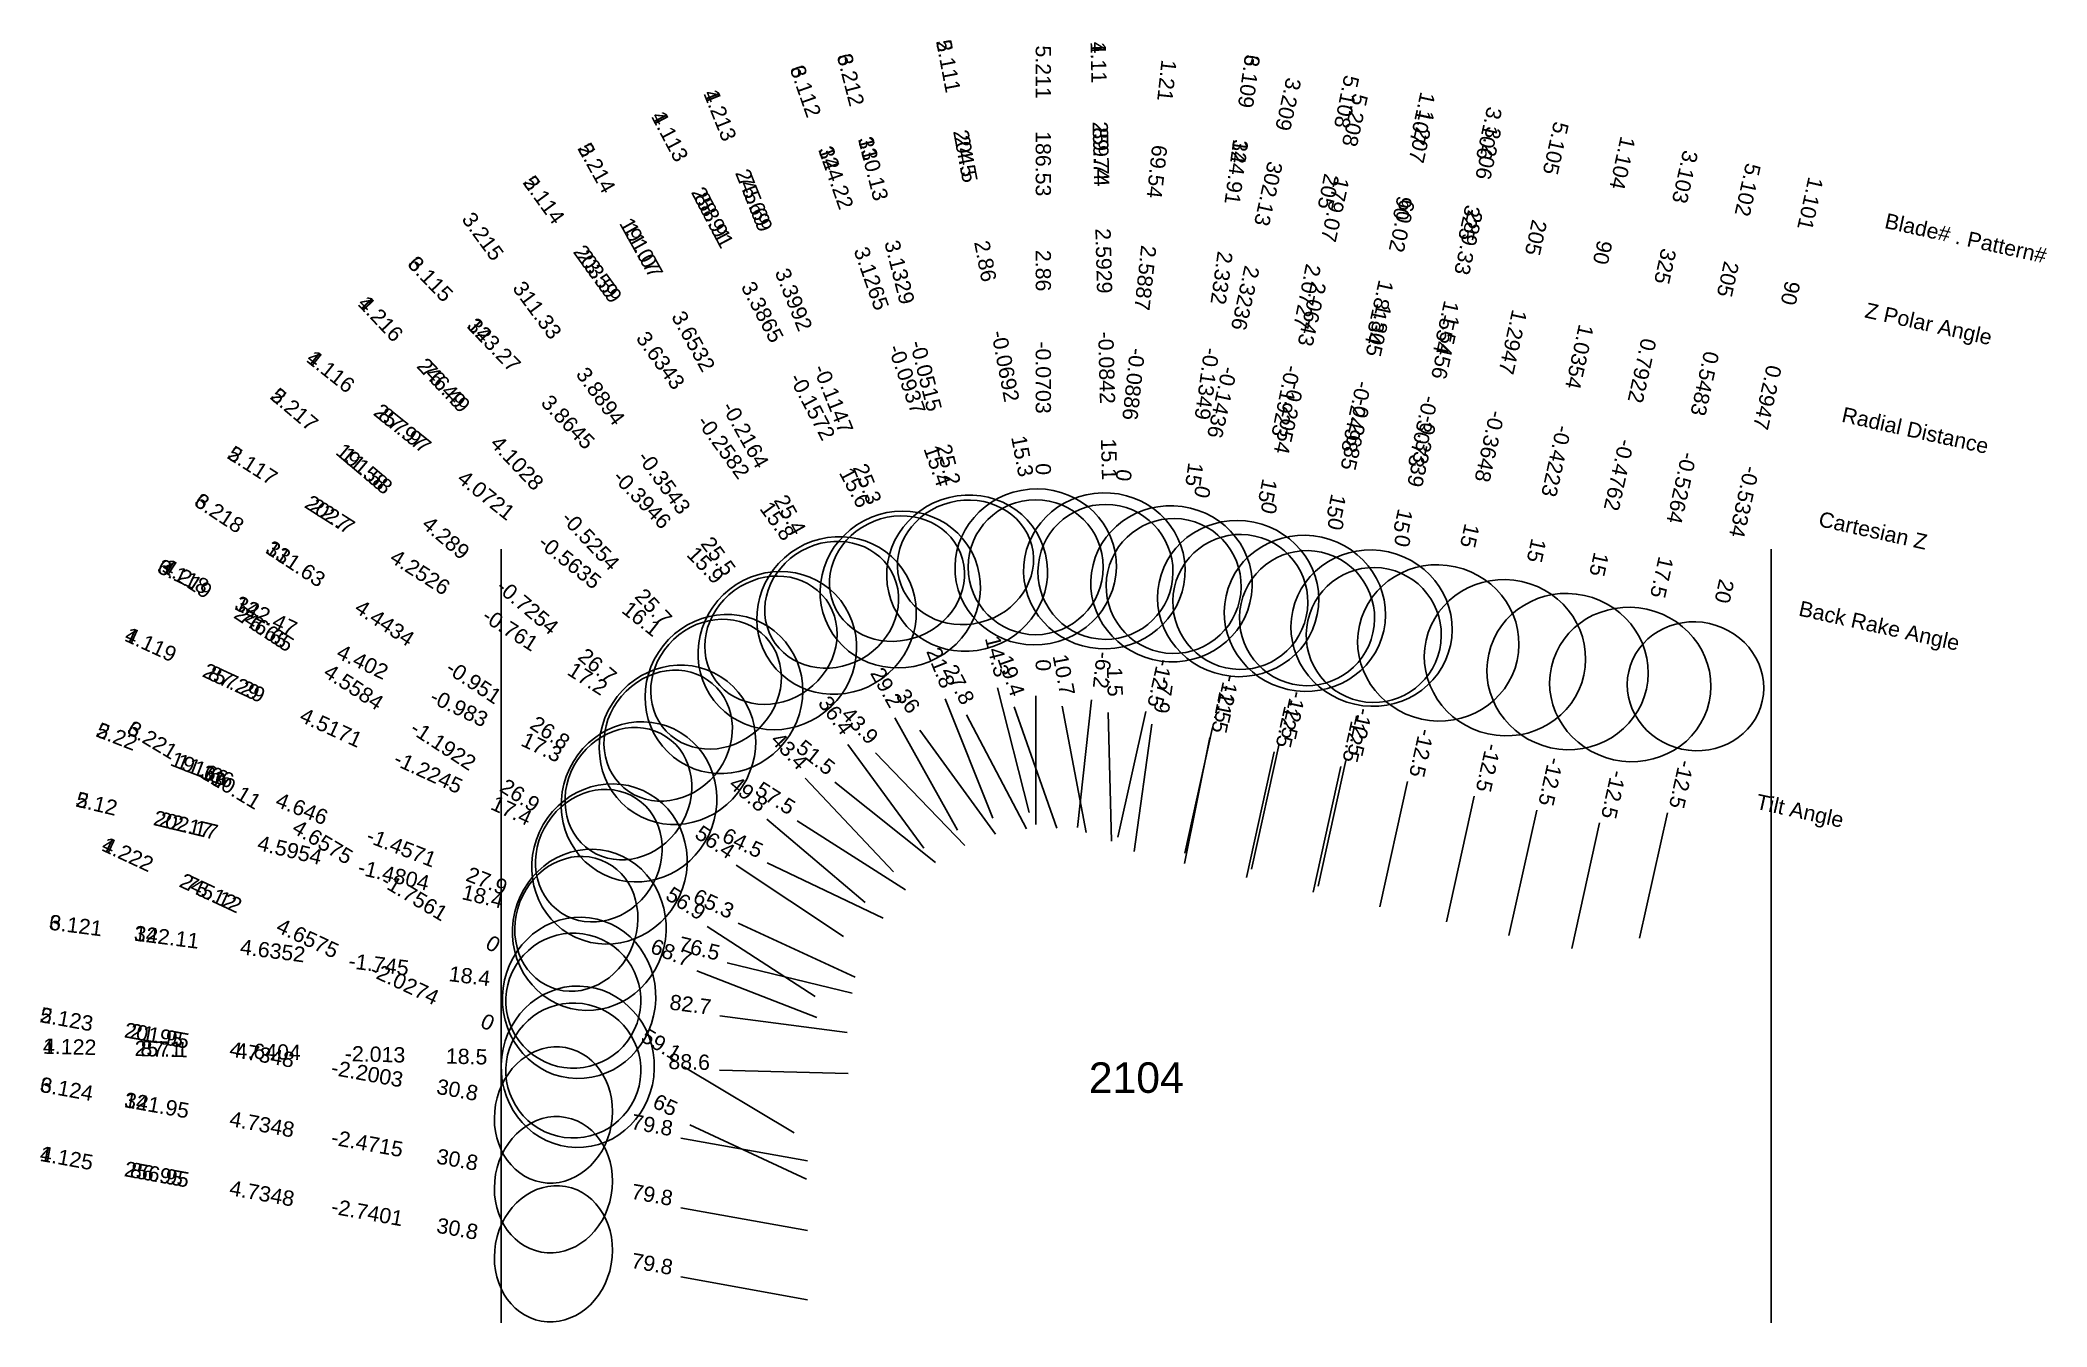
# Model space of a CAD drawing. Header units: inches. Extents: x 29.27 to 37.07, y 14.98 to 19.98.
import ezdxf
from ezdxf.enums import TextEntityAlignment as Align

# ---------------------------------------------------------------- set-up
doc = ezdxf.new("R2010")
doc.units = ezdxf.units.IN
doc.header["$MEASUREMENT"] = 0
for name, color, linetype, true_color in [('Blade_1', 30, 'Continuous', 0xff7f00), ('Blade_2', 7, 'Continuous', 0xcccc00), ('Blade_3', 7, 'Continuous', 0x00cc00), ('Blade_4', 7, 'Continuous', 0x00cccc), ('Blade_5', 7, 'Continuous', 0x0066cc), ('Blade_6', 190, 'Continuous', 0x7f00ff)]:
    doc.layers.add(name, color=color, linetype=linetype, true_color=true_color)
doc.styles.get("Standard").update_dxf_attribs({"font": 'arial.ttf'})

msp = doc.modelspace()

# ---------------------------------------------------------------- linework, layer by layer
for p, q in [((31.0625, 18), (31.0625, 14.9918)), ((36, 18), (36, 14.9918))]:
    msp.add_line(p, q)
at = {"layer": 'Blade_1'}
for p, q in [((32.7875, 17.4177), (32.9729, 16.9533)), ((33.3569, 17.4143), (33.3025, 16.9173)), ((32.8707, 17.355), (33.104, 16.9127)), ((33.4216, 17.3645), (33.4348, 16.8647)), ((34.0868, 17.2433), (33.9786, 16.7552)), ((34.0672, 17.2118), (33.959, 16.7236)), ((32.2432, 17.1088), (32.5868, 16.7455)), ((32.3594, 17.0931), (32.7506, 16.7817)), ((34.8452, 17.0393), (34.737, 16.5511)), ((35.5963, 16.975), (35.4881, 16.4869)), ((31.9839, 16.5449), (32.438, 16.3358)), ((31.8634, 16.533), (32.2824, 16.2601)), ((31.9109, 15.9735), (32.4108, 15.9613)), ((31.7956, 15.7613), (32.2488, 15.55)), ((31.7607, 15.1703), (32.2527, 15.0814))]:
    msp.add_line(p, q, dxfattribs=at)
for centre, major_axis, ratio in [((32.6135, 17.8428), (0.2777, 0.1465), 0.963282), ((33.4071, 17.9158), (0.3139, 0.0083), 0.965326), ((33.4113, 17.9114), (0.2609, -0.0286), 1), ((32.6008, 17.8853), (0.247, 0.0987), 0.903827), ((34.1866, 17.7502), (0.3066, -0.068), 0.965926), ((34.195, 17.7315), (0.2563, -0.0568), 1), ((34.9646, 17.5777), (0.3066, -0.068), 0.965926), ((31.9279, 17.4365), (0.1955, 0.2457), 0.960722), ((31.8972, 17.4746), (0.1933, 0.1828), 0.901425), ((35.7053, 17.4666), (0.2597, -0.0576), 0.939693), ((31.4829, 16.7755), (0.1313, 0.2852), 0.954097), ((31.4416, 16.8078), (0.1452, 0.2229), 0.892095), ((31.3425, 15.9726), (0.1109, 0.2379), 1), ((31.3596, 15.987), (0.0077, 0.3139), 0.948596), ((31.2652, 15.2599), (0.0473, 0.2618), 0.858616)]:
    msp.add_ellipse(centre, major_axis=major_axis, ratio=ratio, dxfattribs=at)
at = {"layer": 'Blade_2'}
for p, q in [((32.592, 17.3439), (32.8356, 16.9072)), ((33.2427, 17.389), (33.3359, 16.8977)), ((32.6897, 17.2956), (32.9835, 16.891)), ((32.0954, 16.9493), (32.4771, 16.6263)), ((32.2127, 16.9429), (32.6345, 16.6745)), ((31.9408, 16.3908), (32.427, 16.2739)), ((31.8231, 16.3599), (32.2889, 16.1781)), ((31.7607, 15.7101), (32.2527, 15.6212))]:
    msp.add_line(p, q, dxfattribs=at)
for centre, major_axis, ratio in [((33.14, 17.9308), (0.3085, 0.0585), 0.964764), ((32.3657, 17.7418), (0.2541, 0.1845), 0.962424), ((32.3468, 17.7836), (0.2323, 0.1296), 0.903022), ((31.7474, 17.239), (0.1686, 0.2649), 0.955308), ((31.711, 17.2746), (0.1718, 0.203), 0.893228), ((31.4046, 16.5196), (0.0734, 0.3053), 0.948806), ((31.354, 16.5429), (0.0967, 0.2478), 0.88402), ((31.2652, 15.7997), (0.0473, 0.2618), 0.858616)]:
    msp.add_ellipse(centre, major_axis=major_axis, ratio=ratio, dxfattribs=at)
at = {"layer": 'Blade_3'}
for p, q in [((32.9911, 17.4605), (33.1143, 16.976)), ((33.0566, 17.3861), (33.2226, 16.9144)), ((33.5682, 17.3682), (33.46, 16.8801)), ((33.5921, 17.3188), (33.5233, 16.8236)), ((32.4091, 17.2403), (32.7055, 16.8376)), ((32.5177, 17.2079), (32.8643, 16.8474)), ((34.3462, 17.1779), (34.238, 16.6898)), ((34.3266, 17.1543), (34.2184, 16.6661)), ((35.0884, 16.9854), (34.9802, 16.4972)), ((32.0959, 16.7799), (32.5473, 16.5649)), ((31.9761, 16.7705), (32.3927, 16.494)), ((31.9118, 16.1846), (32.4077, 16.1207)), ((31.7715, 15.987), (32.2005, 15.7302)), ((31.7607, 15.4389), (32.2527, 15.35))]:
    msp.add_line(p, q, dxfattribs=at)
for centre, major_axis, ratio in [((32.8735, 17.9063), (0.2962, 0.1042), 0.964072), ((32.8671, 17.9485), (0.2578, 0.0655), 0.904569), ((33.668, 17.8651), (0.311, -0.0432), 0.965718), ((33.6764, 17.8564), (0.2563, -0.0568), 1), ((34.446, 17.6927), (0.3066, -0.068), 0.965926), ((34.4544, 17.6661), (0.2563, -0.0568), 1), ((32.1355, 17.6054), (0.2263, 0.2176), 0.961559), ((32.1106, 17.6457), (0.2142, 0.1577), 0.902211), ((35.2078, 17.5238), (0.3066, -0.068), 0.965926), ((31.598, 17.017), (0.135, 0.2835), 0.954638), ((31.5566, 17.049), (0.1471, 0.2216), 0.892601), ((31.3425, 16.2439), (0.1348, 0.2252), 1), ((31.3648, 16.255), (0.0401, 0.3114), 0.948617), ((31.2652, 15.5285), (0.0473, 0.2618), 0.858616)]:
    msp.add_ellipse(centre, major_axis=major_axis, ratio=ratio, dxfattribs=at)
at = {"layer": 'Blade_4'}
for p, q in [((32.7875, 17.4177), (32.9729, 16.9533)), ((32.8707, 17.355), (33.104, 16.9127)), ((33.4216, 17.3645), (33.4348, 16.8647)), ((32.2432, 17.1088), (32.5868, 16.7455)), ((32.3594, 17.0931), (32.7506, 16.7817)), ((31.9839, 16.5449), (32.438, 16.3358)), ((31.8634, 16.533), (32.2824, 16.2601)), ((31.9109, 15.9735), (32.4108, 15.9613)), ((31.7956, 15.7613), (32.2488, 15.55)), ((31.7607, 15.1703), (32.2527, 15.0814))]:
    msp.add_line(p, q, dxfattribs=at)
for centre, major_axis, ratio in [((32.6135, 17.8428), (0.2777, 0.1465), 0.963282), ((33.4071, 17.9158), (0.3139, 0.0083), 0.965326), ((32.6008, 17.8853), (0.247, 0.0987), 0.903827), ((31.9279, 17.4365), (0.1955, 0.2457), 0.960722), ((31.8972, 17.4746), (0.1933, 0.1828), 0.901425), ((31.4829, 16.7755), (0.1313, 0.2852), 0.954097), ((31.4416, 16.8078), (0.1452, 0.2229), 0.892095), ((31.3425, 15.9726), (0.1109, 0.2379), 1), ((31.3596, 15.987), (0.0077, 0.3139), 0.948596), ((31.2652, 15.2599), (0.0473, 0.2618), 0.858616)]:
    msp.add_ellipse(centre, major_axis=major_axis, ratio=ratio, dxfattribs=at)
at = {"layer": 'Blade_5'}
for p, q in [((33.14, 17.4297), (33.14, 16.9297)), ((32.592, 17.3439), (32.8356, 16.9072)), ((33.2427, 17.389), (33.3359, 16.8977)), ((32.6897, 17.2956), (32.9835, 16.891)), ((33.8177, 17.2672), (33.7184, 16.7772)), ((33.8275, 17.3065), (33.7193, 16.8183)), ((34.5859, 17.0968), (34.4777, 16.6086)), ((32.0954, 16.9493), (32.4771, 16.6263)), ((32.2127, 16.9429), (32.6345, 16.6745)), ((35.3323, 16.9352), (35.2241, 16.447)), ((31.9408, 16.3908), (32.427, 16.2739)), ((31.8231, 16.3599), (32.2889, 16.1781)), ((31.7607, 15.7101), (32.2527, 15.6212))]:
    msp.add_line(p, q, dxfattribs=at)
for centre, major_axis, ratio in [((33.14, 17.9308), (0.3085, 0.0585), 0.964764), ((33.14, 17.9297), (0.2625, 0), 1), ((33.9273, 17.8077), (0.3077, -0.0624), 0.965915), ((32.3657, 17.7418), (0.2541, 0.1845), 0.962424), ((32.3468, 17.7836), (0.2323, 0.1296), 0.903022), ((33.9357, 17.7946), (0.2563, -0.0568), 1), ((34.7053, 17.6352), (0.3066, -0.068), 0.965926), ((35.4517, 17.4736), (0.3066, -0.068), 0.953717), ((31.7474, 17.239), (0.1686, 0.2649), 0.955308), ((31.711, 17.2746), (0.1718, 0.203), 0.893228), ((31.4046, 16.5196), (0.0734, 0.3053), 0.948806), ((31.354, 16.5429), (0.0967, 0.2478), 0.88402), ((31.2652, 15.7997), (0.0473, 0.2618), 0.858616)]:
    msp.add_ellipse(centre, major_axis=major_axis, ratio=ratio, dxfattribs=at)
at = {"layer": 'Blade_6'}
for p, q in [((32.9911, 17.4605), (33.1143, 16.976)), ((33.0566, 17.3861), (33.2226, 16.9144)), ((33.5921, 17.3188), (33.5233, 16.8236)), ((32.5177, 17.2079), (32.8643, 16.8474)), ((32.0959, 16.7799), (32.5473, 16.5649)), ((31.9761, 16.7705), (32.3927, 16.494)), ((31.9118, 16.1846), (32.4077, 16.1207)), ((31.7715, 15.987), (32.2005, 15.7302)), ((31.7607, 15.4389), (32.2527, 15.35))]:
    msp.add_line(p, q, dxfattribs=at)
for centre, major_axis, ratio in [((32.8735, 17.9063), (0.2962, 0.1042), 0.964072), ((32.8671, 17.9485), (0.2578, 0.0655), 0.904569), ((33.668, 17.8651), (0.311, -0.0432), 0.965718), ((32.1355, 17.6054), (0.2263, 0.2176), 0.961559), ((31.598, 17.017), (0.135, 0.2835), 0.954638), ((31.5566, 17.049), (0.1471, 0.2216), 0.892601), ((31.3425, 16.2439), (0.1348, 0.2252), 1), ((31.3648, 16.255), (0.0401, 0.3114), 0.948617), ((31.2652, 15.5285), (0.0473, 0.2618), 0.858616)]:
    msp.add_ellipse(centre, major_axis=major_axis, ratio=ratio, dxfattribs=at)

# ---------------------------------------------------------------- texts
for s, height, p in [('Blade# . Pattern#', 0.059375, (36.4434, 19.2783)), ('Z Polar Angle', 0.059375, (36.3663, 18.9305)), ('Radial Distance', 0.059375, (36.2764, 18.5247)), ('Cartesian Z', 0.059375, (36.1864, 18.1189)), ('Back Rake Angle', 0.059375, (36.1093, 17.7711)), ('Tilt Angle', 0.05937, (35.9427, 17.0199))]:
    msp.add_text(s, height=height, rotation=347.5).set_placement(p, align=Align.MIDDLE_LEFT)
msp.add_text('2104', height=0.11875).set_placement((33.5312, 15.9449), align=Align.MIDDLE_CENTER)
at = {"layer": 'Blade_1'}
for s, height, rotation, p in [('1.11', 0.05937, 271.51012, (33.355, 19.8916)), ('1.21', 0.05937, 263.75, (33.6209, 19.8249)), ('1.213', 0.05937, 291.76981, (31.8855, 19.6762)), ('1.107', 0.05937, 257.5, (34.6144, 19.6798)), ('1.113', 0.05937, 297.80408, (31.6916, 19.5911)), ('1.207', 0.05937, 257.5, (34.6116, 19.6109)), ('89.74', 0.05937, 271.51012, (33.3644, 19.5355)), ('1.104', 0.05937, 257.5, (35.3924, 19.5073)), ('69.54', 0.05937, 263.75, (33.5821, 19.4708)), ('75.69', 0.05937, 291.76981, (32.0176, 19.3454)), ('1.101', 0.05937, 257.5, (36.1227, 19.3494)), ('88.91', 0.05937, 297.80408, (31.8577, 19.276)), ('60.02', 0.05937, 257.5, (34.5345, 19.2631)), ('90', 0.05937, 257.5, (34.5373, 19.332)), ('2.5929', 0.05937, 271.51012, (33.3753, 19.12)), ('90', 0.05937, 257.5, (35.3153, 19.1595)), ('2.5887', 0.05937, 263.75, (33.5369, 19.0576)), ('3.3865', 0.05937, 297.80408, (32.0516, 18.9083)), ('3.3992', 0.05937, 291.76981, (32.1718, 18.9594)), ('1.8134', 0.05937, 257.5, (34.4473, 18.9263)), ('90', 0.05937, 257.5, (36.0456, 19.0016)), ('1.216', 0.05937, 313.4033, (30.5721, 18.8757)), ('1.805', 0.05937, 257.5, (34.4446, 18.8573)), ('-0.0842', 0.05937, 271.51012, (33.3863, 18.7045)), ('1.0354', 0.05937, 257.5, (35.2253, 18.7538)), ('1.116', 0.05937, 321.4838, (30.3814, 18.6673)), ('76.49', 0.05937, 313.4033, (30.8169, 18.6169)), ('-0.0886', 0.05937, 263.75, (33.4916, 18.6445)), ('-0.1572', 0.05937, 297.80408, (32.2455, 18.5407)), ('-0.1147', 0.05937, 291.76981, (32.3259, 18.5734)), ('-0.2498', 0.05937, 257.5, (34.3574, 18.5205)), ('0.2947', 0.05937, 257.5, (35.9556, 18.5958)), ('-0.2685', 0.05937, 257.5, (34.3546, 18.4515)), ('87.97', 0.05937, 321.4838, (30.6602, 18.4455)), ('4.1028', 0.05937, 313.4033, (31.1025, 18.3149)), ('15.1', 0.05937, 271.51012, (33.3957, 18.3484)), ('-0.4223', 0.05937, 257.5, (35.1354, 18.348)), ('4.0721', 0.05937, 321.4838, (30.9854, 18.1867)), ('15.6', 0.05937, 297.80408, (32.4116, 18.2256)), ('25.3', 0.05937, 291.76981, (32.4581, 18.2426)), ('0', 0.0594, 263.75, (33.4528, 18.2903)), ('-0.5334', 0.05937, 257.5, (35.8657, 18.19)), ('15', 0.05937, 257.5, (34.2803, 18.1727)), ('-0.5254', 0.05937, 313.4033, (31.3881, 18.013)), ('0', 0.0594, 257.5, (34.2775, 18.1037)), ('-0.5635', 0.05937, 321.4838, (31.3105, 17.9278)), ('15', 0.05937, 257.5, (35.0583, 18.0002)), ('1.219', 0.05937, 326.91717, (29.8257, 17.8605)), ('20', 0.05937, 257.5, (35.7886, 17.8422)), ('16.1', 0.05937, 321.4838, (31.5893, 17.706)), ('25.7', 0.05937, 313.4033, (31.6329, 17.7541)), ('76.65', 0.05937, 326.91717, (30.1242, 17.666)), ('1.119', 0.05937, 335.28091, (29.6875, 17.602)), ('21.8', 0.05937, 291.76981, (32.7435, 17.5279)), ('-6.2', 0.05937, 263.75, (33.3698, 17.5324)), ('87.29', 0.05937, 335.28091, (30.0111, 17.453)), ('4.5584', 0.05937, 326.91717, (30.4724, 17.4392)), ('27.8', 0.05937, 297.80408, (32.8153, 17.46)), ('1.5', 0.05937, 271.51012, (33.4185, 17.4832)), ('-12.5', 0.05937, 257.5, (34.0929, 17.3277)), ('-12.5', 0.05937, 257.5, (34.1125, 17.3593)), ('4.5171', 0.05937, 335.28091, (30.3886, 17.2792)), ('-1.1922', 0.05937, 326.91717, (30.8207, 17.2123)), ('43.4', 0.05937, 313.4033, (32.1616, 17.1951)), ('51.5', 0.05937, 321.4838, (32.2665, 17.167)), ('-1.2245', 0.05937, 335.28091, (30.7662, 17.1054)), ('-12.5', 0.05937, 257.5, (34.8709, 17.1552)), ('-12.5', 0.05937, 257.5, (35.622, 17.091)), ('26.9', 0.05937, 326.91717, (31.1192, 17.0178)), ('17.4', 0.05937, 335.28091, (31.0898, 16.9565)), ('1.222', 0.05937, 334.99999, (29.5978, 16.7862)), ('75.12', 0.05937, 334.99999, (29.9207, 16.6356)), ('56.9', 0.05937, 326.91717, (31.7639, 16.5978)), ('65.3', 0.05937, 335.28091, (31.876, 16.5945)), ('4.6575', 0.05937, 334.99999, (30.2974, 16.46)), ('-2.0274', 0.05937, 334.99999, (30.6741, 16.2843)), ('0', 0.0594, 334.99999, (30.997, 16.1338)), ('1.122', 0.05937, 358.60231, (29.3837, 16.0352)), ('87.1', 0.05937, 358.60231, (29.7398, 16.0265)), ('4.6404', 0.05937, 358.60231, (30.1553, 16.0164)), ('-2.013', 0.05937, 358.60231, (30.5708, 16.0062)), ('18.5', 0.05937, 358.60231, (30.927, 15.9975)), ('88.6', 0.05937, 358.60231, (31.7922, 15.9764)), ('65', 0.05937, 334.99999, (31.688, 15.8115)), ('1.125', 0.05937, 349.75144, (29.3675, 15.603)), ('86.95', 0.05937, 349.75144, (29.718, 15.5396)), ('4.7348', 0.05937, 349.75144, (30.127, 15.4657)), ('-2.7401', 0.05937, 349.75144, (30.536, 15.3917)), ('30.8', 0.05937, 349.75144, (30.8866, 15.3283)), ('79.8', 0.05937, 349.75144, (31.6438, 15.1914))]:
    msp.add_text(s, height=height, rotation=rotation, dxfattribs=at).set_placement(p, align=Align.CENTER)
at = {"layer": 'Blade_2'}
for s, rotation, p in [('2.111', 280.7382, (32.7717, 19.8727)), ('24.5', 280.7382, (32.8381, 19.5227)), ('2.214', 299.15134, (31.4074, 19.4678)), ('2.114', 305.98657, (31.2043, 19.3411)), ('11.07', 299.15134, (31.5809, 19.1567)), ('2.86', 280.7382, (32.9155, 19.1143)), ('23.59', 305.98657, (31.4136, 19.0528)), ('3.6532', 299.15134, (31.7834, 18.7937)), ('3.6343', 305.98657, (31.6579, 18.7165)), ('-0.0692', 280.7382, (32.993, 18.706)), ('2.217', 319.75921, (30.2389, 18.5204)), ('-0.2582', 305.98657, (31.9021, 18.3802)), ('-0.2164', 299.15134, (31.9858, 18.4307)), ('15.3', 280.7382, (33.0594, 18.356)), ('2.117', 327.53033, (30.0799, 18.3001)), ('11.58', 319.75921, (30.5109, 18.2903)), ('22.7', 327.53033, (30.3804, 18.1088)), ('15.8', 305.98657, (32.1114, 18.092)), ('25.4', 299.15134, (32.1593, 18.1196)), ('4.289', 319.75921, (30.8281, 18.0218)), ('4.2526', 327.53033, (30.7311, 17.8857)), ('-0.7254', 319.75921, (31.1454, 17.7533)), ('-0.761', 327.53033, (31.0817, 17.6626)), ('26.7', 319.75921, (31.4173, 17.5231)), ('10.7', 280.7382, (33.2206, 17.5056)), ('17.2', 327.53033, (31.3823, 17.4713)), ('29.2', 299.15134, (32.5342, 17.4476)), ('36', 305.98657, (32.62, 17.3916)), ('2.22', 338.68844, (29.5574, 17.2438)), ('11.66', 338.68844, (29.8893, 17.1143)), ('49.8', 319.75921, (32.0047, 17.0261)), ('57.5', 327.53033, (32.1125, 17.0067)), ('2.12', 346.48985, (29.4828, 16.9813)), ('4.646', 338.68844, (30.2765, 16.9632)), ('22.17', 346.48985, (29.8292, 16.8981)), ('4.5954', 346.48985, (30.2333, 16.801)), ('-1.4571', 338.68844, (30.6637, 16.8122)), ('-1.4804', 346.48985, (30.6374, 16.7039)), ('27.9', 338.68844, (30.9956, 16.6827)), ('18.4', 346.48985, (30.9838, 16.6207)), ('68.7', 338.68844, (31.7125, 16.403)), ('76.5', 346.48985, (31.8254, 16.4185)), ('2.123', 349.75144, (29.3675, 16.1428)), ('21.95', 349.75144, (29.718, 16.0794)), ('4.7348', 349.75144, (30.127, 16.0055)), ('-2.2003', 349.75144, (30.536, 15.9315)), ('30.8', 349.75144, (30.8866, 15.8681)), ('79.8', 349.75144, (31.6438, 15.7312))]:
    msp.add_text(s, height=0.05937, rotation=rotation, dxfattribs=at).set_placement(p, align=Align.CENTER)
at = {"layer": 'Blade_3'}
for s, height, rotation, p in [('3.212', 0.05937, 284.26113, (32.392, 19.8176)), ('3.109', 0.05937, 262.08863, (33.94, 19.8228)), ('3.112', 0.05937, 289.38941, (32.2173, 19.7707)), ('3.209', 0.05937, 257.5, (34.093, 19.7358)), ('3.106', 0.05937, 257.5, (34.8738, 19.6223)), ('310.13', 0.05937, 284.26113, (32.4798, 19.4723)), ('324.91', 0.05937, 262.08863, (33.891, 19.4699)), ('3.206', 0.05937, 257.5, (34.8711, 19.5455)), ('324.22', 0.05937, 289.38941, (32.3356, 19.4347)), ('302.13', 0.05937, 257.5, (34.0159, 19.388)), ('3.103', 0.05937, 257.5, (35.6356, 19.4534)), ('3.215', 0.05937, 306.36157, (30.9672, 19.1987)), ('289.33', 0.05937, 257.5, (34.7939, 19.1977)), ('325', 0.05937, 257.5, (34.7967, 19.2745)), ('3.1329', 0.05937, 284.26113, (32.5822, 19.0695)), ('3.115', 0.05937, 313.87538, (30.7656, 19.0302)), ('3.1265', 0.05937, 289.38941, (32.4736, 19.0426)), ('2.332', 0.05937, 262.08863, (33.8338, 19.0583)), ('325', 0.05937, 257.5, (35.5585, 19.1056)), ('311.33', 0.05937, 306.36157, (31.1784, 18.9119)), ('2.3236', 0.05937, 257.5, (33.926, 18.9822)), ('1.554', 0.05937, 257.5, (34.7067, 18.8688)), ('323.27', 0.05937, 313.87538, (31.0125, 18.7734)), ('1.5456', 0.05937, 257.5, (34.704, 18.7919)), ('-0.0515', 0.05937, 284.26113, (32.6846, 18.6667)), ('0.7922', 0.05937, 257.5, (35.4685, 18.6999)), ('-0.0937', 0.05937, 289.38941, (32.6116, 18.6506)), ('-0.1349', 0.05937, 262.08863, (33.7766, 18.6466)), ('3.8894', 0.05937, 306.36157, (31.4248, 18.5772)), ('-0.1436', 0.05937, 257.5, (33.836, 18.5764)), ('3.8645', 0.05937, 313.87538, (31.3006, 18.4738)), ('-0.3073', 0.05937, 257.5, (34.6168, 18.463)), ('-0.3339', 0.05937, 257.5, (34.614, 18.3861)), ('-0.4762', 0.05937, 257.5, (35.3786, 18.2941)), ('-0.3543', 0.05937, 306.36157, (31.6713, 18.2425)), ('15.4', 0.05937, 289.38941, (32.7298, 18.3145)), ('25.2', 0.05937, 284.26113, (32.7723, 18.3214)), ('-0.3946', 0.05937, 313.87538, (31.5886, 18.1741)), ('15', 0.05937, 262.08863, (33.7276, 18.2937)), ('3.218', 0.05937, 326.42615, (29.9498, 18.1155)), ('0', 0.0594, 257.5, (33.7589, 18.2286)), ('15', 0.05937, 257.5, (34.5397, 18.1152)), ('311.63', 0.05937, 326.42615, (30.2466, 17.9184)), ('25.5', 0.05937, 306.36157, (31.8825, 17.9556)), ('0', 0.0594, 257.5, (34.5369, 18.0383)), ('3.118', 0.05937, 334.53638, (29.8135, 17.8668)), ('15.9', 0.05937, 313.87538, (31.8356, 17.9173)), ('15', 0.05937, 257.5, (35.3015, 17.9463)), ('322.47', 0.05937, 334.53638, (30.1351, 17.7136)), ('4.4434', 0.05937, 326.42615, (30.5929, 17.6886)), ('14.3', 0.05937, 284.26113, (32.9619, 17.5756)), ('4.402', 0.05937, 334.53638, (30.5104, 17.5349)), ('19.4', 0.05937, 289.38941, (33.0172, 17.4981)), ('-12.5', 0.05937, 257.5, (33.5939, 17.4842)), ('-0.951', 0.05937, 326.42615, (30.9392, 17.4588)), ('-7.9', 0.05937, 262.08863, (33.6084, 17.4365)), ('-0.983', 0.05937, 334.53638, (30.8856, 17.3562)), ('36.4', 0.05937, 306.36157, (32.3387, 17.3359)), ('3.221', 0.05937, 329.08999, (29.6909, 17.2327)), ('26.8', 0.05937, 326.42615, (31.236, 17.2617)), ('43.9', 0.05937, 313.87538, (32.4354, 17.2935)), ('-12.5', 0.05937, 257.5, (34.3523, 17.2702)), ('-12.5', 0.05937, 257.5, (34.3719, 17.2939)), ('17.3', 0.05937, 334.53638, (31.2073, 17.2031)), ('-12.5', 0.05937, 257.5, (35.1141, 17.1013)), ('310.11', 0.05937, 329.08999, (29.9965, 17.0497)), ('4.6575', 0.05937, 329.08999, (30.3531, 16.8362)), ('56.4', 0.05937, 326.42615, (31.8771, 16.8362)), ('64.5', 0.05937, 334.53638, (31.9887, 16.8309)), ('-1.7561', 0.05937, 329.08999, (30.7097, 16.6227)), ('3.121', 0.05937, 352.66312, (29.4045, 16.5074)), ('322.11', 0.05937, 352.66312, (29.7578, 16.4619)), ('4.6352', 0.05937, 352.66312, (30.17, 16.4088)), ('0', 0.0594, 329.08999, (31.0154, 16.4397)), ('-1.745', 0.05937, 352.66312, (30.5822, 16.3558)), ('18.4', 0.05937, 352.66312, (30.9356, 16.3103)), ('82.7', 0.05937, 352.66312, (31.794, 16.1997)), ('59.1', 0.05937, 329.08999, (31.6696, 16.048)), ('3.124', 0.05937, 349.75144, (29.3675, 15.8716)), ('321.95', 0.05937, 349.75144, (29.718, 15.8082)), ('4.7348', 0.05937, 349.75144, (30.127, 15.7343)), ('-2.4715', 0.05937, 349.75144, (30.536, 15.6603)), ('30.8', 0.05937, 349.75144, (30.8866, 15.5969)), ('79.8', 0.05937, 349.75144, (31.6438, 15.46))]:
    msp.add_text(s, height=height, rotation=rotation, dxfattribs=at).set_placement(p, align=Align.CENTER)
at = {"layer": 'Blade_4'}
for s, height, rotation, p in [('4.11', 0.05937, 271.51012, (33.355, 19.8916)), ('4.213', 0.05937, 291.76981, (31.8855, 19.6762)), ('4.113', 0.05937, 297.80408, (31.6916, 19.5911)), ('259.74', 0.05937, 271.51012, (33.3644, 19.5355)), ('245.69', 0.05937, 291.76981, (32.0176, 19.3454)), ('258.91', 0.05937, 297.80408, (31.8577, 19.276)), ('2.5929', 0.05937, 271.51012, (33.3753, 19.12)), ('3.3865', 0.05937, 297.80408, (32.0516, 18.9083)), ('3.3992', 0.05937, 291.76981, (32.1718, 18.9594)), ('4.216', 0.05937, 313.4033, (30.5721, 18.8757)), ('-0.0842', 0.05937, 271.51012, (33.3863, 18.7045)), ('4.116', 0.05937, 321.4838, (30.3814, 18.6673)), ('246.49', 0.05937, 313.4033, (30.8169, 18.6169)), ('-0.1572', 0.05937, 297.80408, (32.2455, 18.5407)), ('-0.1147', 0.05937, 291.76981, (32.3259, 18.5734)), ('257.97', 0.05937, 321.4838, (30.6602, 18.4455)), ('4.1028', 0.05937, 313.4033, (31.1025, 18.3149)), ('15.1', 0.05937, 271.51012, (33.3957, 18.3484)), ('4.0721', 0.05937, 321.4838, (30.9854, 18.1867)), ('15.6', 0.05937, 297.80408, (32.4116, 18.2256)), ('25.3', 0.05937, 291.76981, (32.4581, 18.2426)), ('-0.5254', 0.05937, 313.4033, (31.3881, 18.013)), ('-0.5635', 0.05937, 321.4838, (31.3105, 17.9278)), ('4.219', 0.05937, 326.91717, (29.8257, 17.8605)), ('16.1', 0.05937, 321.4838, (31.5893, 17.706)), ('25.7', 0.05937, 313.4033, (31.6329, 17.7541)), ('246.65', 0.05937, 326.91717, (30.1242, 17.666)), ('4.119', 0.05937, 335.28091, (29.6875, 17.602)), ('257.29', 0.05937, 335.28091, (30.0111, 17.453)), ('21.8', 0.05937, 291.76981, (32.7435, 17.5279)), ('4.5584', 0.05937, 326.91717, (30.4724, 17.4392)), ('27.8', 0.05937, 297.80408, (32.8153, 17.46)), ('1.5', 0.05937, 271.51012, (33.4185, 17.4832)), ('4.5171', 0.05937, 335.28091, (30.3886, 17.2792)), ('-1.1922', 0.05937, 326.91717, (30.8207, 17.2123)), ('43.4', 0.05937, 313.4033, (32.1616, 17.1951)), ('51.5', 0.05937, 321.4838, (32.2665, 17.167)), ('-1.2245', 0.05937, 335.28091, (30.7662, 17.1054)), ('26.9', 0.05937, 326.91717, (31.1192, 17.0178)), ('17.4', 0.05937, 335.28091, (31.0898, 16.9565)), ('4.222', 0.05937, 334.99999, (29.5978, 16.7862)), ('245.12', 0.05937, 334.99999, (29.9207, 16.6356)), ('56.9', 0.05937, 326.91717, (31.7639, 16.5978)), ('65.3', 0.05937, 335.28091, (31.876, 16.5945)), ('4.6575', 0.05937, 334.99999, (30.2974, 16.46)), ('-2.0274', 0.05937, 334.99999, (30.6741, 16.2843)), ('0', 0.0594, 334.99999, (30.997, 16.1338)), ('4.122', 0.05937, 358.60231, (29.3837, 16.0352)), ('257.1', 0.05937, 358.60231, (29.7398, 16.0265)), ('4.6404', 0.05937, 358.60231, (30.1553, 16.0164)), ('-2.013', 0.05937, 358.60231, (30.5708, 16.0062)), ('18.5', 0.05937, 358.60231, (30.927, 15.9975)), ('88.6', 0.05937, 358.60231, (31.7922, 15.9764)), ('65', 0.05937, 334.99999, (31.688, 15.8115)), ('4.125', 0.05937, 349.75144, (29.3675, 15.603)), ('256.95', 0.05937, 349.75144, (29.718, 15.5396)), ('4.7348', 0.05937, 349.75144, (30.127, 15.4657)), ('-2.7401', 0.05937, 349.75144, (30.536, 15.3917)), ('30.8', 0.05937, 349.75144, (30.8866, 15.3283)), ('79.8', 0.05937, 349.75144, (31.6438, 15.1914))]:
    msp.add_text(s, height=height, rotation=rotation, dxfattribs=at).set_placement(p, align=Align.CENTER)
at = {"layer": 'Blade_5'}
for s, height, rotation, p in [('5.111', 0.05937, 280.7382, (32.7717, 19.8727)), ('5.211', 0.05937, 270, (33.14, 19.8547)), ('5.108', 0.05937, 258.54309, (34.3199, 19.7448)), ('5.208', 0.05937, 257.5, (34.3523, 19.674)), ('204.5', 0.05937, 280.7382, (32.8381, 19.5227)), ('186.53', 0.05937, 270, (33.14, 19.4984)), ('5.105', 0.05937, 257.5, (35.1331, 19.5648)), ('5.214', 0.05937, 299.15134, (31.4074, 19.4678)), ('5.114', 0.05937, 305.98657, (31.2043, 19.3411)), ('205', 0.05937, 258.54309, (34.2491, 19.3957)), ('179.07', 0.05937, 257.5, (34.2752, 19.3262)), ('5.102', 0.05937, 257.5, (35.8795, 19.4032)), ('191.07', 0.05937, 299.15134, (31.5809, 19.1567)), ('205', 0.05937, 257.5, (35.056, 19.217)), ('2.86', 0.05937, 280.7382, (32.9155, 19.1143)), ('203.59', 0.05937, 305.98657, (31.4136, 19.0528)), ('2.86', 0.05937, 270, (33.14, 19.0828)), ('205', 0.05937, 257.5, (35.8024, 19.0554)), ('2.0727', 0.05937, 258.54309, (34.1666, 18.9883)), ('2.0643', 0.05937, 257.5, (34.1853, 18.9204)), ('3.6532', 0.05937, 299.15134, (31.7834, 18.7937)), ('1.2947', 0.05937, 257.5, (34.966, 18.8113)), ('3.6343', 0.05937, 305.98657, (31.6579, 18.7165)), ('-0.0692', 0.05937, 280.7382, (32.993, 18.706)), ('-0.0703', 0.05937, 270, (33.14, 18.6672)), ('0.5483', 0.05937, 257.5, (35.7124, 18.6497)), ('-0.1923', 0.05937, 258.54309, (34.084, 18.581)), ('5.217', 0.05937, 319.75921, (30.2389, 18.5204)), ('-0.2054', 0.05937, 257.5, (34.0953, 18.5146)), ('-0.2582', 0.05937, 305.98657, (31.9021, 18.3802)), ('-0.2164', 0.05937, 299.15134, (31.9858, 18.4307)), ('-0.3648', 0.05937, 257.5, (34.8761, 18.4055)), ('15.3', 0.05937, 280.7382, (33.0594, 18.356)), ('5.117', 0.05937, 327.53033, (30.0799, 18.3001)), ('191.58', 0.05937, 319.75921, (30.5109, 18.2903)), ('-0.5264', 0.05937, 257.5, (35.6225, 18.2439)), ('0', 0.0594, 270, (33.14, 18.3109)), ('15', 0.05937, 258.54309, (34.0133, 18.2318)), ('202.7', 0.05937, 327.53033, (30.3804, 18.1088)), ('15.8', 0.05937, 305.98657, (32.1114, 18.092)), ('25.4', 0.05937, 299.15134, (32.1593, 18.1196)), ('0', 0.0594, 257.5, (34.0182, 18.1668)), ('4.289', 0.05937, 319.75921, (30.8281, 18.0218)), ('15', 0.05937, 257.5, (34.799, 18.0577)), ('4.2526', 0.05937, 327.53033, (30.7311, 17.8857)), ('17.5', 0.05937, 257.5, (35.5454, 17.8961)), ('-0.7254', 0.05937, 319.75921, (31.1454, 17.7533)), ('-0.761', 0.05937, 327.53033, (31.0817, 17.6626)), ('26.7', 0.05937, 319.75921, (31.4173, 17.5231)), ('0', 0.0594, 270, (33.14, 17.5484)), ('10.7', 0.05937, 280.7382, (33.2206, 17.5056)), ('17.2', 0.05937, 327.53033, (31.3823, 17.4713)), ('29.2', 0.05937, 299.15134, (32.5342, 17.4476)), ('-12.5', 0.05937, 257.5, (33.8532, 17.4224)), ('36', 0.05937, 305.98657, (32.62, 17.3916)), ('-11.5', 0.05937, 258.54309, (33.8413, 17.3836)), ('5.22', 0.05937, 338.68844, (29.5574, 17.2438)), ('-12.5', 0.05937, 257.5, (34.6116, 17.2127)), ('191.66', 0.05937, 338.68844, (29.8893, 17.1143)), ('49.8', 0.05937, 319.75921, (32.0047, 17.0261)), ('57.5', 0.05937, 327.53033, (32.1125, 17.0067)), ('-12.5', 0.05937, 257.5, (35.358, 17.0511)), ('5.12', 0.05937, 346.48985, (29.4828, 16.9813)), ('4.646', 0.05937, 338.68844, (30.2765, 16.9632)), ('202.17', 0.05937, 346.48985, (29.8292, 16.8981)), ('4.5954', 0.05937, 346.48985, (30.2333, 16.801)), ('-1.4571', 0.05937, 338.68844, (30.6637, 16.8122)), ('-1.4804', 0.05937, 346.48985, (30.6374, 16.7039)), ('27.9', 0.05937, 338.68844, (30.9956, 16.6827)), ('18.4', 0.05937, 346.48985, (30.9838, 16.6207)), ('68.7', 0.05937, 338.68844, (31.7125, 16.403)), ('76.5', 0.05937, 346.48985, (31.8254, 16.4185)), ('5.123', 0.05937, 349.75144, (29.3675, 16.1428)), ('201.95', 0.05937, 349.75144, (29.718, 16.0794)), ('4.7348', 0.05937, 349.75144, (30.127, 16.0055)), ('-2.2003', 0.05937, 349.75144, (30.536, 15.9315)), ('30.8', 0.05937, 349.75144, (30.8866, 15.8681)), ('79.8', 0.05937, 349.75144, (31.6438, 15.7312))]:
    msp.add_text(s, height=height, rotation=rotation, dxfattribs=at).set_placement(p, align=Align.CENTER)
at = {"layer": 'Blade_6'}
for s, height, rotation, p in [('6.212', 0.05937, 284.26113, (32.392, 19.8176)), ('6.109', 0.05937, 262.08863, (33.94, 19.8228)), ('6.112', 0.05937, 289.38941, (32.2173, 19.7707)), ('130.13', 0.05937, 284.26113, (32.4798, 19.4723)), ('144.91', 0.05937, 262.08863, (33.891, 19.4699)), ('144.22', 0.05937, 289.38941, (32.3356, 19.4347)), ('3.1329', 0.05937, 284.26113, (32.5822, 19.0695)), ('6.115', 0.05937, 313.87538, (30.7656, 19.0302)), ('3.1265', 0.05937, 289.38941, (32.4736, 19.0426)), ('2.332', 0.05937, 262.08863, (33.8338, 19.0583)), ('143.27', 0.05937, 313.87538, (31.0125, 18.7734)), ('-0.0515', 0.05937, 284.26113, (32.6846, 18.6667)), ('-0.0937', 0.05937, 289.38941, (32.6116, 18.6506)), ('-0.1349', 0.05937, 262.08863, (33.7766, 18.6466)), ('3.8645', 0.05937, 313.87538, (31.3006, 18.4738)), ('15.4', 0.05937, 289.38941, (32.7298, 18.3145)), ('25.2', 0.05937, 284.26113, (32.7723, 18.3214)), ('-0.3946', 0.05937, 313.87538, (31.5886, 18.1741)), ('15', 0.05937, 262.08863, (33.7276, 18.2937)), ('6.218', 0.05937, 326.42615, (29.9498, 18.1155)), ('131.63', 0.05937, 326.42615, (30.2466, 17.9184)), ('6.118', 0.05937, 334.53638, (29.8135, 17.8668)), ('15.9', 0.05937, 313.87538, (31.8356, 17.9173)), ('142.47', 0.05937, 334.53638, (30.1351, 17.7136)), ('4.4434', 0.05937, 326.42615, (30.5929, 17.6886)), ('14.3', 0.05937, 284.26113, (32.9619, 17.5756)), ('4.402', 0.05937, 334.53638, (30.5104, 17.5349)), ('19.4', 0.05937, 289.38941, (33.0172, 17.4981)), ('-0.951', 0.05937, 326.42615, (30.9392, 17.4588)), ('-7.9', 0.05937, 262.08863, (33.6084, 17.4365)), ('-0.983', 0.05937, 334.53638, (30.8856, 17.3562)), ('6.221', 0.05937, 329.08999, (29.6909, 17.2327)), ('26.8', 0.05937, 326.42615, (31.236, 17.2617)), ('43.9', 0.05937, 313.87538, (32.4354, 17.2935)), ('17.3', 0.05937, 334.53638, (31.2073, 17.2031)), ('130.11', 0.05937, 329.08999, (29.9965, 17.0497)), ('4.6575', 0.05937, 329.08999, (30.3531, 16.8362)), ('56.4', 0.05937, 326.42615, (31.8771, 16.8362)), ('64.5', 0.05937, 334.53638, (31.9887, 16.8309)), ('-1.7561', 0.05937, 329.08999, (30.7097, 16.6227)), ('6.121', 0.05937, 352.66312, (29.4045, 16.5074)), ('142.11', 0.05937, 352.66312, (29.7578, 16.4619)), ('4.6352', 0.05937, 352.66312, (30.17, 16.4088)), ('0', 0.0594, 329.08999, (31.0154, 16.4397)), ('-1.745', 0.05937, 352.66312, (30.5822, 16.3558)), ('18.4', 0.05937, 352.66312, (30.9356, 16.3103)), ('82.7', 0.05937, 352.66312, (31.794, 16.1997)), ('59.1', 0.05937, 329.08999, (31.6696, 16.048)), ('6.124', 0.05937, 349.75144, (29.3675, 15.8716)), ('141.95', 0.05937, 349.75144, (29.718, 15.8082)), ('4.7348', 0.05937, 349.75144, (30.127, 15.7343)), ('-2.4715', 0.05937, 349.75144, (30.536, 15.6603)), ('30.8', 0.05937, 349.75144, (30.8866, 15.5969)), ('79.8', 0.05937, 349.75144, (31.6438, 15.46))]:
    msp.add_text(s, height=height, rotation=rotation, dxfattribs=at).set_placement(p, align=Align.CENTER)

doc.saveas('drawing.dxf')
